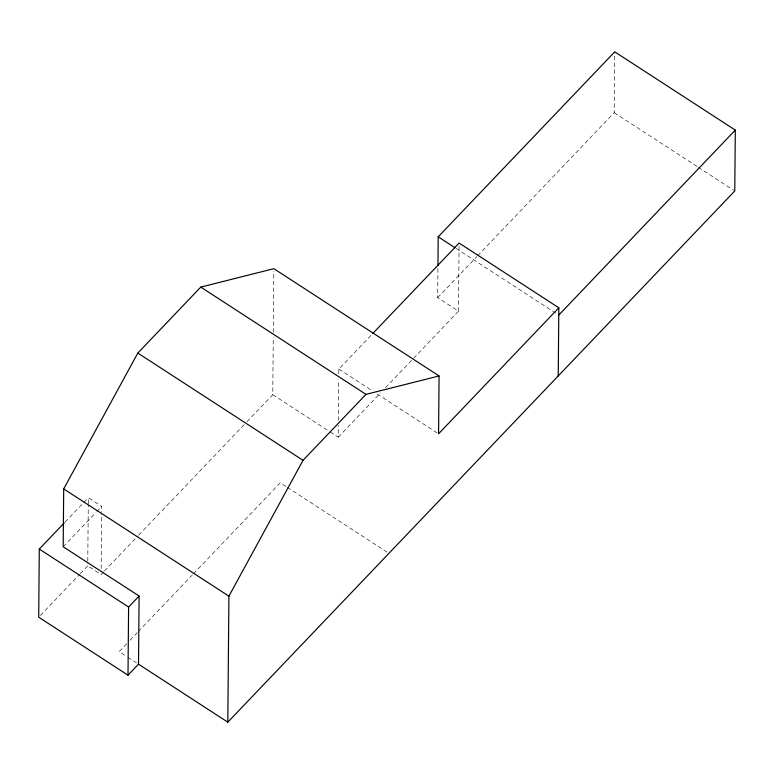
<?xml version="1.0" encoding="UTF-8"?>
<svg xmlns="http://www.w3.org/2000/svg" width="774" height="774" viewBox="0 0 774 774"><rect width="100%" height="100%" fill="white"/><g stroke="black" fill="none" stroke-linecap="round" stroke-linejoin="round"><path stroke-width="0.58" stroke-dasharray="3.87 2.9" d="M80.254 573.66L87.733 565.823L87.772 562.243M87.781 561.044L88.265 504.851M88.284 503.661L88.333 497.682L101.723 506.38L101.675 512.359M101.181 568.542L101.665 513.549M246.935 421.753L272.767 394.682L273.27 337.087M273.309 332.288L273.841 271.084M330.188 431.969L338.257 437.204L338.354 425.255M338.402 420.466L338.751 379.821M338.809 373.842L338.848 369.063L371.191 335.171M385.529 387.668L458.508 311.196L437.678 297.671L437.939 267.833M458.508 311.196L459.079 246.18M477.645 255.788L614.208 112.694L614.74 51.839M65.064 522.063L88.333 497.682M63.197 546.754L95.986 512.388M96.808 511.537L101.723 506.38M40.364 615.465L79.422 574.531M103.629 571.909L101.133 574.521L87.733 565.823M104.461 571.028L137.791 536.111M138.623 535.24L246.103 422.623M437.678 297.671L476.813 256.658M126.675 643.745L119.167 651.621L126.907 656.642M130.013 640.243L137.53 632.377M138.362 631.497L192.629 574.637M193.461 573.766L280.285 482.792L286.322 486.711M338.257 437.204L380.547 392.882M614.208 112.694L697.287 166.633M698.293 167.29L733.752 190.317M456.07 248.406L555.742 313.131M338.848 369.063L372.091 390.647M377.122 393.918L437.562 433.159M272.767 394.682L329.182 431.321M287.328 487.359L387.929 552.684M127.874 657.271L136.572 662.921"/><path stroke-width="1.16" d="M64.232 522.934L39.29 549.066L38.7 617.207L128 675.189L138.507 664.179L139.107 596.038L63.197 546.754L63.7 488.897L137.82 353.06L200.776 287.096L273.861 268.684L439.071 375.951L438.568 433.808L558.828 307.8L459.108 243.055L372.855 333.43M128 675.189L128.6 607.048L139.107 596.038M138.507 664.179L227.817 722.161L228.911 596.164L303.031 460.327L365.986 394.363L439.071 375.951M437.958 265.453L438.21 236.815L614.74 51.839L735.3 130.109L734.768 190.975L227.817 722.161M558.238 375.951L558.828 307.8M558.77 315.086L735.3 130.109M438.21 236.815L455.073 247.767M200.776 287.096L365.986 394.363M137.82 353.06L303.031 460.327M63.7 488.897L228.911 596.164M39.29 549.066L128.6 607.048"/></g></svg>
